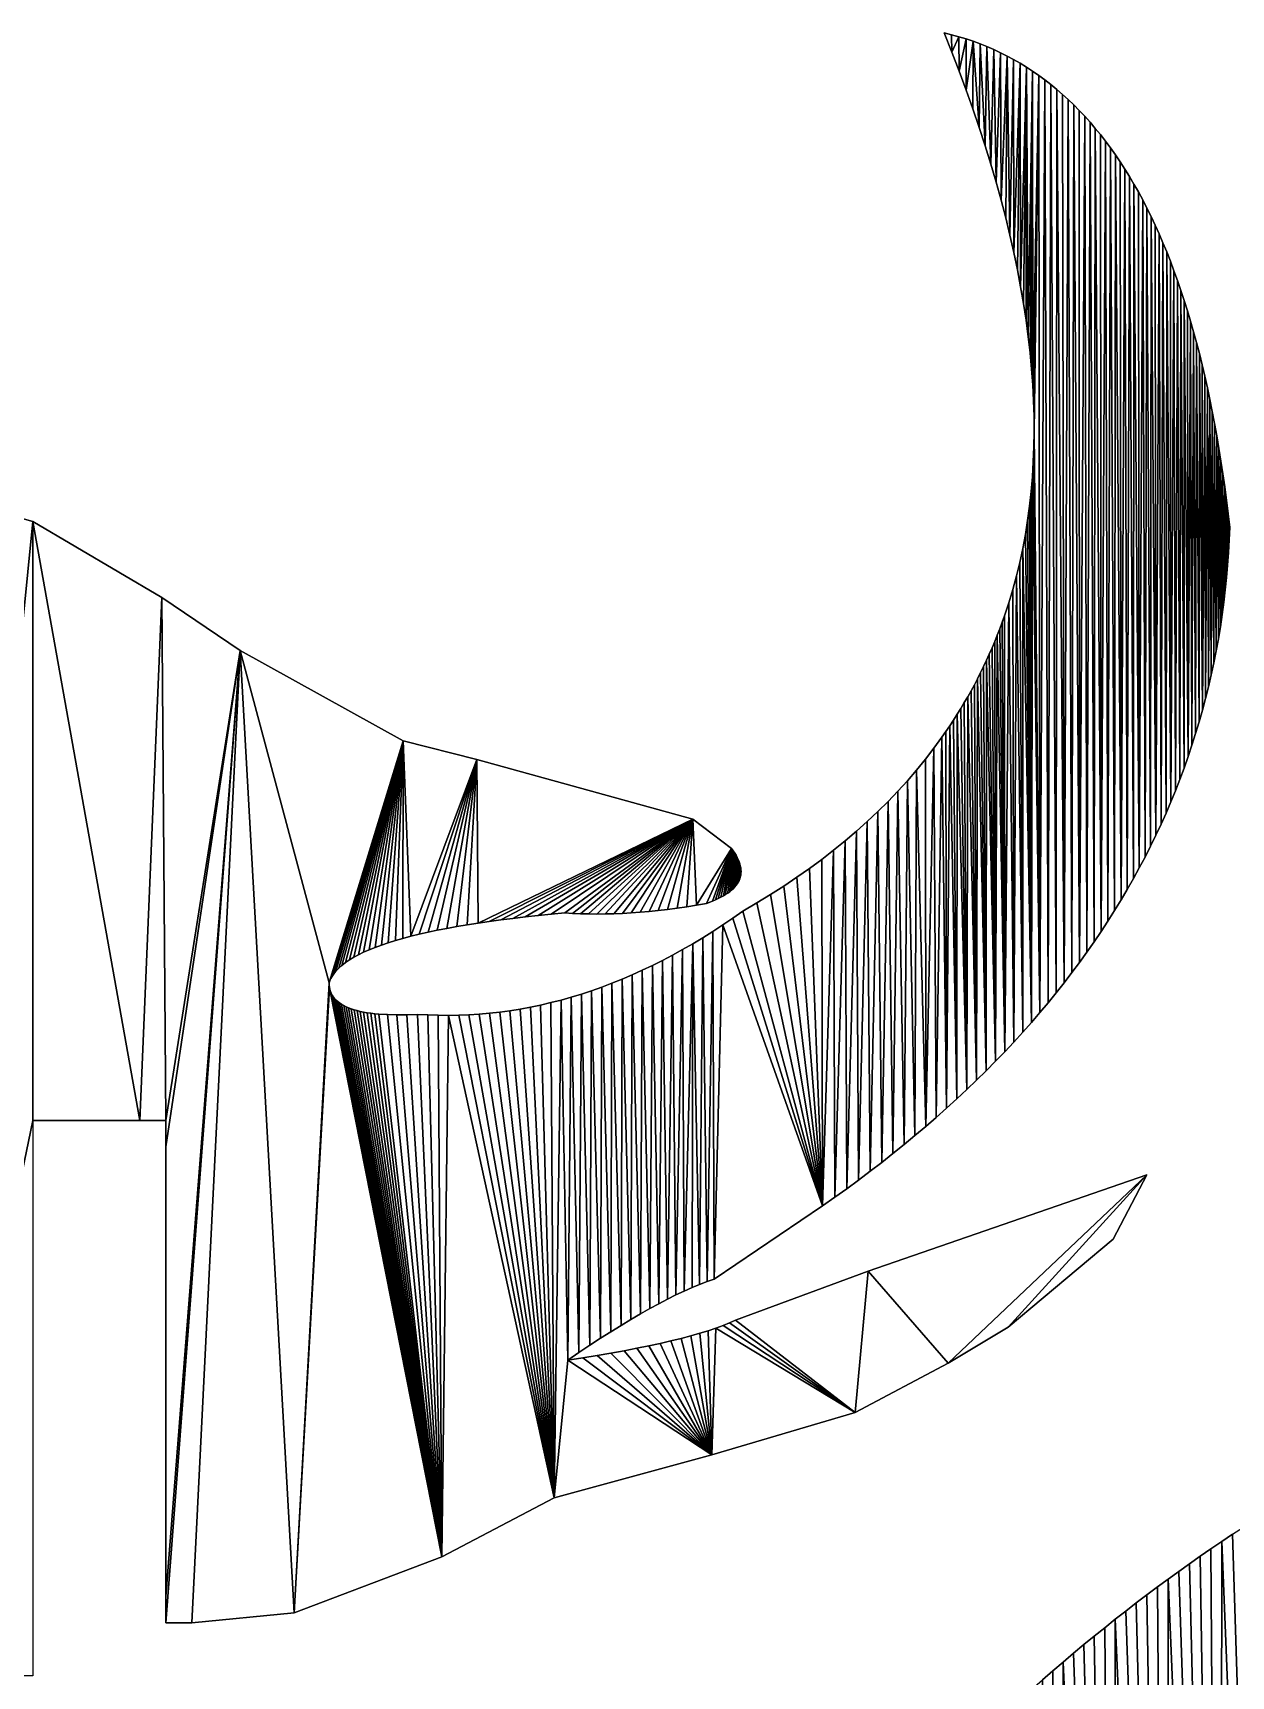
# Model space of a CAD drawing. Extents: x 10 to 917, y 10 to 841.
# Drawn here: x 482 to 539.2, y 200.2 to 278.6 of the extents above; entities that cross this region are included whole.
import ezdxf

# ---------------------------------------------------------------- set-up
doc = ezdxf.new("R2010")
doc.units = 0
doc.header["$MEASUREMENT"] = 0
doc.layers.get('0').update_dxf_attribs({"linetype": 'CONTINUOUS'})

msp = doc.modelspace()

# ---------------------------------------------------------------- linework, layer by layer
for p, q in [((525.831, 278.509), (525.481, 278.596)), ((525.481, 278.596), (525.848, 277.676)), ((526.178, 278.413), (525.831, 278.509)), ((526.519, 278.308), (526.178, 278.413)), ((526.857, 278.194), (526.519, 278.308)), ((525.848, 277.676), (526.198, 276.765)), ((527.19, 278.072), (526.857, 278.194)), ((527.519, 277.94), (527.19, 278.072)), ((527.843, 277.799), (527.519, 277.94)), ((528.163, 277.65), (527.843, 277.799)), ((528.478, 277.491), (528.163, 277.65)), ((528.789, 277.324), (528.478, 277.491)), ((526.198, 276.765), (526.532, 275.862)), ((529.096, 277.148), (528.789, 277.324)), ((529.399, 276.962), (529.096, 277.148)), ((529.697, 276.768), (529.399, 276.962)), ((529.99, 276.565), (529.697, 276.768)), ((530.28, 276.353), (529.99, 276.565)), ((530.565, 276.132), (530.28, 276.353)), ((530.845, 275.902), (530.565, 276.132)), ((531.121, 275.663), (530.845, 275.902)), ((526.532, 275.862), (526.85, 274.967)), ((531.393, 275.415), (531.121, 275.663)), ((531.661, 275.159), (531.393, 275.415)), ((531.924, 274.893), (531.661, 275.159)), ((526.85, 274.967), (527.151, 274.081)), ((532.182, 274.618), (531.924, 274.893)), ((532.437, 274.335), (532.182, 274.618)), ((532.686, 274.042), (532.437, 274.335)), ((527.151, 274.081), (527.436, 273.203)), ((532.932, 273.741), (532.686, 274.042)), ((533.173, 273.43), (532.932, 273.741)), ((527.436, 273.203), (527.705, 272.334)), ((533.41, 273.111), (533.173, 273.43)), ((533.642, 272.783), (533.41, 273.111)), ((533.87, 272.445), (533.642, 272.783)), ((527.705, 272.334), (527.957, 271.473)), ((534.094, 272.099), (533.87, 272.445)), ((534.313, 271.744), (534.094, 272.099)), ((527.957, 271.473), (528.192, 270.621)), ((534.528, 271.38), (534.313, 271.744)), ((534.739, 271.007), (534.528, 271.38)), ((528.192, 270.621), (528.411, 269.777)), ((534.945, 270.625), (534.739, 271.007)), ((535.147, 270.235), (534.945, 270.625)), ((528.411, 269.777), (528.614, 268.941)), ((535.344, 269.835), (535.147, 270.235)), ((535.537, 269.426), (535.344, 269.835)), ((528.614, 268.941), (528.801, 268.114)), ((535.726, 269.008), (535.537, 269.426)), ((535.91, 268.582), (535.726, 269.008)), ((528.801, 268.114), (528.971, 267.296)), ((536.09, 268.146), (535.91, 268.582)), ((536.266, 267.702), (536.09, 268.146)), ((528.971, 267.296), (529.124, 266.485)), ((536.437, 267.248), (536.266, 267.702)), ((536.604, 266.786), (536.437, 267.248)), ((536.766, 266.315), (536.604, 266.786)), ((529.124, 266.485), (529.261, 265.684)), ((536.924, 265.835), (536.766, 266.315)), ((537.078, 265.345), (536.924, 265.835)), ((529.261, 265.684), (529.382, 264.89)), ((537.227, 264.847), (537.078, 265.345)), ((529.382, 264.89), (529.486, 264.105)), ((537.372, 264.34), (537.227, 264.847)), ((537.513, 263.824), (537.372, 264.34)), ((529.486, 264.105), (529.574, 263.329)), ((537.649, 263.299), (537.513, 263.824)), ((529.574, 263.329), (529.646, 262.56)), ((537.781, 262.766), (537.649, 263.299)), ((537.908, 262.223), (537.781, 262.766)), ((529.646, 262.56), (529.701, 261.801)), ((529.701, 261.801), (529.74, 261.049)), ((538.031, 261.671), (537.908, 262.223)), ((529.74, 261.049), (529.762, 260.306)), ((538.15, 261.11), (538.031, 261.671)), ((538.264, 260.541), (538.15, 261.11)), ((529.762, 260.306), (529.768, 259.572)), ((538.374, 259.962), (538.264, 260.541)), ((529.768, 259.572), (529.757, 258.846)), ((538.48, 259.375), (538.374, 259.962)), ((529.757, 258.846), (529.73, 258.128)), ((538.581, 258.778), (538.48, 259.375)), ((538.678, 258.173), (538.581, 258.778)), ((529.73, 258.128), (529.687, 257.419)), ((538.77, 257.559), (538.678, 258.173)), ((529.687, 257.419), (529.627, 256.718)), ((538.858, 256.936), (538.77, 257.559)), ((482.018, 255.288), (476.524, 256.821)), ((529.627, 256.718), (529.551, 256.026)), ((538.942, 256.303), (538.858, 256.936)), ((539.021, 255.662), (538.942, 256.303)), ((529.551, 256.026), (529.458, 255.342)), ((539.096, 255.012), (539.021, 255.662)), ((488.162, 251.658), (482.018, 255.288)), ((529.458, 255.342), (529.349, 254.667)), ((539.071, 254.409), (539.096, 255.012)), ((529.224, 253.999), (529.082, 253.341)), ((529.349, 254.667), (529.224, 253.999)), ((539.037, 253.808), (539.071, 254.409)), ((529.082, 253.341), (528.924, 252.69)), ((538.943, 252.616), (538.995, 253.211)), ((538.995, 253.211), (539.037, 253.808)), ((528.924, 252.69), (528.749, 252.049)), ((538.883, 252.025), (538.943, 252.616)), ((491.898, 249.136), (488.162, 251.658)), ((528.749, 252.049), (528.558, 251.415)), ((538.814, 251.437), (538.883, 252.025)), ((528.558, 251.415), (528.351, 250.79)), ((538.649, 250.27), (538.736, 250.852)), ((538.736, 250.852), (538.814, 251.437)), ((528.127, 250.174), (528.009, 249.869)), ((528.241, 250.481), (528.127, 250.174)), ((528.351, 250.79), (528.241, 250.481)), ((538.554, 249.691), (538.649, 250.27)), ((527.76, 249.265), (527.63, 248.966)), ((527.887, 249.566), (527.76, 249.265)), ((528.009, 249.869), (527.887, 249.566)), ((538.449, 249.115), (538.554, 249.691)), ((499.671, 244.826), (491.898, 249.136)), ((527.496, 248.669), (527.357, 248.375)), ((527.63, 248.966), (527.496, 248.669)), ((538.214, 247.973), (538.336, 248.543)), ((538.336, 248.543), (538.449, 249.115)), ((527.068, 247.792), (526.917, 247.503)), ((527.214, 248.082), (527.068, 247.792)), ((527.357, 248.375), (527.214, 248.082)), ((538.083, 247.407), (538.214, 247.973)), ((526.603, 246.933), (526.439, 246.651)), ((526.762, 247.217), (526.603, 246.933)), ((526.917, 247.503), (526.762, 247.217)), ((537.943, 246.844), (538.083, 247.407)), ((526.272, 246.371), (526.101, 246.094)), ((526.439, 246.651), (526.272, 246.371)), ((537.637, 245.726), (537.794, 246.283)), ((537.794, 246.283), (537.943, 246.844)), ((525.746, 245.545), (525.562, 245.273)), ((525.925, 245.818), (525.746, 245.545)), ((526.101, 246.094), (525.925, 245.818)), ((537.47, 245.172), (537.637, 245.726)), ((503.187, 243.936), (499.671, 244.826)), ((525.374, 245.004), (524.986, 244.471)), ((525.562, 245.273), (525.374, 245.004)), ((537.111, 244.074), (537.295, 244.622)), ((537.295, 244.622), (537.47, 245.172)), ((513.485, 241.093), (503.187, 243.936)), ((524.582, 243.948), (524.161, 243.432)), ((524.986, 244.471), (524.582, 243.948)), ((536.918, 243.529), (537.111, 244.074)), ((524.161, 243.432), (523.724, 242.925)), ((536.506, 242.449), (536.716, 242.988)), ((536.716, 242.988), (536.918, 243.529)), ((523.27, 242.426), (522.8, 241.936)), ((523.724, 242.925), (523.27, 242.426)), ((536.286, 241.914), (536.506, 242.449)), ((522.314, 241.454), (521.811, 240.981)), ((522.8, 241.936), (522.314, 241.454)), ((536.058, 241.382), (536.286, 241.914)), ((515.339, 239.688), (513.485, 241.093)), ((521.811, 240.981), (521.292, 240.516)), ((535.575, 240.327), (535.821, 240.853)), ((535.821, 240.853), (536.058, 241.382)), ((520.756, 240.059), (520.204, 239.611)), ((521.292, 240.516), (520.756, 240.059)), ((535.32, 239.804), (535.575, 240.327)), ((515.417, 239.58), (515.339, 239.688)), ((515.488, 239.473), (515.417, 239.58)), ((515.551, 239.368), (515.488, 239.473)), ((515.607, 239.265), (515.551, 239.368)), ((515.656, 239.164), (515.607, 239.265)), ((515.697, 239.064), (515.656, 239.164)), ((515.73, 238.966), (515.697, 239.064)), ((519.636, 239.172), (519.051, 238.74)), ((520.204, 239.611), (519.636, 239.172)), ((534.784, 238.768), (535.057, 239.284)), ((535.057, 239.284), (535.32, 239.804)), ((515.729, 238.244), (515.755, 238.328)), ((515.756, 238.87), (515.73, 238.966)), ((515.755, 238.328), (515.774, 238.414)), ((515.775, 238.775), (515.756, 238.87)), ((515.774, 238.414), (515.786, 238.502)), ((515.786, 238.682), (515.775, 238.775)), ((515.789, 238.591), (515.786, 238.682)), ((515.786, 238.502), (515.789, 238.591)), ((518.45, 238.318), (517.832, 237.903)), ((519.051, 238.74), (518.45, 238.318)), ((534.503, 238.254), (534.784, 238.768)), ((514.946, 237.428), (515.054, 237.493)), ((515.054, 237.493), (515.155, 237.561)), ((515.155, 237.561), (515.249, 237.63)), ((515.249, 237.63), (515.335, 237.701)), ((515.335, 237.701), (515.414, 237.773)), ((515.414, 237.773), (515.485, 237.847)), ((515.485, 237.847), (515.549, 237.923)), ((515.549, 237.923), (515.605, 238.001)), ((515.605, 238.001), (515.654, 238.08)), ((515.654, 238.08), (515.695, 238.161)), ((515.695, 238.161), (515.729, 238.244)), ((517.198, 237.497), (516.548, 237.1)), ((517.832, 237.903), (517.198, 237.497)), ((533.914, 237.237), (534.213, 237.744)), ((534.213, 237.744), (534.503, 238.254)), ((511.405, 236.691), (511.844, 236.737)), ((511.844, 236.737), (512.289, 236.789)), ((512.289, 236.789), (512.741, 236.849)), ((512.741, 236.849), (513.2, 236.915)), ((513.2, 236.915), (513.665, 236.989)), ((513.665, 236.989), (514.137, 237.069)), ((514.137, 237.069), (514.436, 237.182)), ((514.436, 237.182), (514.575, 237.241)), ((514.575, 237.241), (514.706, 237.301)), ((514.706, 237.301), (514.829, 237.364)), ((514.829, 237.364), (514.946, 237.428)), ((515.881, 236.71), (515.403, 236.375)), ((516.548, 237.1), (515.881, 236.71)), ((533.289, 236.231), (533.606, 236.733)), ((533.606, 236.733), (533.914, 237.237)), ((501.759, 235.879), (502.235, 235.965)), ((502.235, 235.965), (502.73, 236.049)), ((502.73, 236.049), (503.245, 236.13)), ((503.245, 236.13), (503.779, 236.209)), ((503.779, 236.209), (504.332, 236.284)), ((504.332, 236.284), (504.904, 236.357)), ((504.904, 236.357), (505.496, 236.427)), ((505.496, 236.427), (506.107, 236.495)), ((506.107, 236.495), (506.737, 236.559)), ((506.737, 236.559), (507.386, 236.621)), ((507.386, 236.621), (507.758, 236.596)), ((507.758, 236.596), (508.136, 236.579)), ((508.136, 236.579), (508.522, 236.568)), ((508.522, 236.568), (508.914, 236.565)), ((508.914, 236.565), (509.312, 236.569)), ((509.312, 236.569), (509.718, 236.579)), ((509.718, 236.579), (510.129, 236.597)), ((510.129, 236.597), (510.548, 236.621)), ((510.548, 236.621), (510.973, 236.653)), ((510.973, 236.653), (511.405, 236.691)), ((514.924, 236.052), (514.445, 235.74)), ((515.403, 236.375), (514.924, 236.052)), ((532.964, 235.734), (533.289, 236.231)), ((498.64, 235.087), (498.963, 235.195)), ((498.963, 235.195), (499.305, 235.301)), ((499.305, 235.301), (499.666, 235.404)), ((499.666, 235.404), (500.046, 235.505)), ((500.046, 235.505), (500.445, 235.602)), ((500.445, 235.602), (500.864, 235.697)), ((500.864, 235.697), (501.302, 235.789)), ((501.302, 235.789), (501.759, 235.879)), ((513.485, 235.151), (513.005, 234.874)), ((513.965, 235.439), (513.485, 235.151)), ((514.445, 235.74), (513.965, 235.439)), ((532.286, 234.747), (532.629, 235.239)), ((532.629, 235.239), (532.964, 235.734)), ((496.921, 234.249), (497.109, 234.377)), ((497.109, 234.377), (497.316, 234.502)), ((497.316, 234.502), (497.542, 234.625)), ((497.542, 234.625), (497.788, 234.744)), ((497.788, 234.744), (498.053, 234.861)), ((498.053, 234.861), (498.337, 234.975)), ((498.337, 234.975), (498.64, 235.087)), ((512.043, 234.356), (511.561, 234.114)), ((512.524, 234.609), (512.043, 234.356)), ((513.005, 234.874), (512.524, 234.609)), ((531.934, 234.258), (532.286, 234.747)), ((496.269, 233.569), (496.361, 233.71)), ((496.361, 233.71), (496.472, 233.849)), ((496.472, 233.849), (496.602, 233.985)), ((496.602, 233.985), (496.752, 234.119)), ((496.752, 234.119), (496.921, 234.249)), ((510.596, 233.665), (510.113, 233.459)), ((511.079, 233.884), (510.596, 233.665)), ((511.561, 234.114), (511.079, 233.884)), ((531.203, 233.291), (531.573, 233.773)), ((531.573, 233.773), (531.934, 234.258)), ((496.142, 233.277), (496.167, 233.351)), ((496.146, 233.172), (496.142, 233.277)), ((496.159, 233.07), (496.146, 233.172)), ((496.179, 232.972), (496.159, 233.07)), ((496.167, 233.351), (496.196, 233.424)), ((496.208, 232.878), (496.179, 232.972)), ((496.196, 233.424), (496.23, 233.497)), ((496.245, 232.788), (496.208, 232.878)), ((496.23, 233.497), (496.269, 233.569)), ((496.291, 232.702), (496.245, 232.788)), ((508.661, 232.909), (508.176, 232.749)), ((509.146, 233.081), (508.661, 232.909)), ((509.63, 233.264), (509.146, 233.081)), ((510.113, 233.459), (509.63, 233.264)), ((530.437, 232.335), (530.825, 232.811)), ((530.825, 232.811), (531.203, 233.291)), ((496.344, 232.619), (496.291, 232.702)), ((496.406, 232.54), (496.344, 232.619)), ((496.476, 232.465), (496.406, 232.54)), ((496.554, 232.394), (496.476, 232.465)), ((496.641, 232.326), (496.554, 232.394)), ((496.735, 232.262), (496.641, 232.326)), ((496.838, 232.202), (496.735, 232.262)), ((496.95, 232.146), (496.838, 232.202)), ((497.069, 232.094), (496.95, 232.146)), ((497.197, 232.045), (497.069, 232.094)), ((497.332, 232), (497.197, 232.045)), ((505.258, 232.035), (504.77, 231.957)), ((505.745, 232.125), (505.258, 232.035)), ((506.232, 232.226), (505.745, 232.125)), ((506.719, 232.34), (506.232, 232.226)), ((507.205, 232.464), (506.719, 232.34)), ((507.691, 232.601), (507.205, 232.464)), ((508.176, 232.749), (507.691, 232.601)), ((530.041, 231.862), (530.437, 232.335)), ((497.477, 231.959), (497.332, 232)), ((497.629, 231.922), (497.477, 231.959)), ((497.789, 231.888), (497.629, 231.922)), ((497.958, 231.859), (497.789, 231.888)), ((498.135, 231.833), (497.958, 231.859)), ((498.321, 231.811), (498.135, 231.833)), ((498.514, 231.792), (498.321, 231.811)), ((498.926, 231.767), (498.514, 231.792)), ((499.37, 231.756), (498.926, 231.767)), ((499.848, 231.761), (499.37, 231.756)), ((500.358, 231.781), (499.848, 231.761)), ((500.85, 231.754), (500.358, 231.781)), ((501.342, 231.738), (500.85, 231.754)), ((501.833, 231.734), (501.342, 231.738)), ((502.323, 231.742), (501.833, 231.734)), ((502.814, 231.762), (502.323, 231.742)), ((503.303, 231.793), (502.814, 231.762)), ((503.793, 231.836), (503.303, 231.793)), ((504.281, 231.891), (503.793, 231.836)), ((504.77, 231.957), (504.281, 231.891)), ((529.222, 230.925), (529.636, 231.392)), ((529.636, 231.392), (530.041, 231.862)), ((528.367, 230.001), (528.799, 230.462)), ((528.799, 230.462), (529.222, 230.925)), ((527.927, 229.544), (528.367, 230.001)), ((527.019, 228.638), (527.478, 229.089)), ((527.478, 229.089), (527.927, 229.544)), ((526.076, 227.745), (526.552, 228.19)), ((526.552, 228.19), (527.019, 228.638)), ((525.098, 226.864), (525.592, 227.303)), ((525.592, 227.303), (526.076, 227.745)), ((482.012, 226.723), (487.109, 226.723)), ((487.109, 226.723), (488.354, 226.723)), ((488.354, 226.723), (488.354, 225.461)), ((524.596, 226.428), (525.098, 226.864)), ((523.565, 225.566), (524.085, 225.996)), ((524.085, 225.996), (524.596, 226.428)), ((488.354, 225.461), (488.354, 204.018)), ((522.498, 224.717), (523.036, 225.14)), ((523.036, 225.14), (523.565, 225.566)), ((521.396, 223.879), (521.951, 224.297)), ((521.951, 224.297), (522.498, 224.717)), ((520.258, 223.055), (520.832, 223.466)), ((520.832, 223.466), (521.396, 223.879)), ((535.144, 224.126), (521.851, 219.533)), ((533.534, 221.061), (535.144, 224.126)), ((514.504, 219.154), (519.676, 222.647)), ((519.676, 222.647), (520.258, 223.055)), ((528.53, 216.863), (533.534, 221.061)), ((521.851, 219.533), (515.529, 217.189)), ((513.075, 218.582), (513.452, 218.75)), ((513.452, 218.75), (513.816, 218.901)), ((513.816, 218.901), (514.167, 219.036)), ((514.167, 219.036), (514.504, 219.154)), ((511.435, 217.745), (511.865, 217.979)), ((511.865, 217.979), (512.281, 218.197)), ((512.281, 218.197), (512.685, 218.397)), ((512.685, 218.397), (513.075, 218.582)), ((510.068, 216.945), (510.537, 217.228)), ((510.537, 217.228), (510.992, 217.495)), ((510.992, 217.495), (511.435, 217.745)), ((515.529, 217.189), (515.244, 217.063)), ((508.582, 215.996), (509.09, 216.329)), ((509.09, 216.329), (509.586, 216.645)), ((509.586, 216.645), (510.068, 216.945)), ((513.389, 216.445), (512.931, 216.325)), ((513.817, 216.567), (513.389, 216.445)), ((514.217, 216.69), (513.817, 216.567)), ((514.588, 216.813), (514.217, 216.69)), ((514.931, 216.937), (514.588, 216.813)), ((515.244, 217.063), (514.931, 216.937)), ((525.674, 215.138), (528.53, 216.863)), ((507.526, 215.281), (508.061, 215.647)), ((508.061, 215.647), (508.582, 215.996)), ((509.586, 215.621), (508.928, 215.507)), ((510.215, 215.736), (509.586, 215.621)), ((510.816, 215.852), (510.215, 215.736)), ((511.388, 215.969), (510.816, 215.852)), ((511.931, 216.086), (511.388, 215.969)), ((512.445, 216.205), (511.931, 216.086)), ((512.931, 216.325), (512.445, 216.205)), ((508.241, 215.393), (507.526, 215.281)), ((508.928, 215.507), (508.241, 215.393)), ((521.24, 212.793), (525.674, 215.138)), ((514.394, 210.77), (521.24, 212.793)), ((506.884, 208.724), (514.394, 210.77)), ((501.513, 205.899), (506.884, 208.724)), ((539.232, 206.986), (538.715, 206.641)), ((538.2, 206.291), (537.686, 205.937)), ((538.715, 206.641), (538.2, 206.291)), ((494.485, 203.241), (501.513, 205.899)), ((537.174, 205.577), (536.664, 205.213)), ((537.686, 205.937), (537.174, 205.577)), ((536.155, 204.844), (535.647, 204.47)), ((536.664, 205.213), (536.155, 204.844)), ((488.354, 204.018), (488.354, 202.756)), ((535.141, 204.091), (534.637, 203.708)), ((535.647, 204.47), (535.141, 204.091)), ((489.599, 202.756), (494.485, 203.241)), ((534.134, 203.319), (533.633, 202.926)), ((534.637, 203.708), (534.134, 203.319)), ((488.354, 202.756), (489.599, 202.756)), ((533.133, 202.528), (532.635, 202.126)), ((533.633, 202.926), (533.133, 202.528)), ((532.138, 201.718), (531.643, 201.306)), ((532.635, 202.126), (532.138, 201.718)), ((531.15, 200.889), (530.658, 200.467)), ((531.643, 201.306), (531.15, 200.889)), ((530.658, 200.467), (530.167, 200.04))]:
    msp.add_line(p, q)

# ---------------------------------------------------------------- meshes
mesh = msp.add_polyface()
corners = [(487.109, 226.723), (482.018, 255.288), (488.162, 251.658), (488.354, 226.723), (491.898, 249.136), (496.142, 233.277), (499.671, 244.826), (498.963, 235.195), (499.305, 235.301), (499.666, 235.404), (500.046, 235.505), (503.187, 243.936), (500.445, 235.602), (500.864, 235.697), (501.302, 235.789), (501.759, 235.879), (502.235, 235.965), (502.73, 236.049), (503.245, 236.13), (513.485, 241.093), (513.665, 236.989), (515.339, 239.688), (515.335, 237.701), (515.414, 237.773), (515.417, 239.58), (515.485, 237.847), (515.488, 239.473), (515.549, 237.923), (515.551, 239.368), (515.605, 238.001), (515.607, 239.265), (515.654, 238.08), (515.656, 239.164), (515.695, 238.161), (515.697, 239.064), (515.729, 238.244), (515.73, 238.966), (515.755, 238.328), (515.756, 238.87), (515.774, 238.414), (515.775, 238.775), (515.786, 238.502), (515.786, 238.682), (515.789, 238.591), (525.831, 278.509), (525.848, 277.676), (525.481, 278.596), (526.178, 278.413), (526.198, 276.765), (526.519, 278.308), (526.532, 275.862), (526.857, 278.194), (525.098, 226.864), (524.986, 244.471), (525.374, 245.004), (525.592, 227.303), (525.562, 245.273), (525.746, 245.545), (526.076, 227.745), (525.925, 245.818), (526.101, 246.094), (526.552, 228.19), (526.272, 246.371), (526.439, 246.651), (526.603, 246.933)]
mesh.append_faces([[corners[k] for k in face] for face in [(41, 42, 43), (44, 45, 46)]], dxfattribs={"vtx0": -1})
mesh.append_faces([[corners[k] for k in face] for face in [(7, 6, 8), (8, 6, 9), (9, 6, 10), (12, 11, 13), (13, 11, 14), (14, 11, 15), (15, 11, 16), (16, 11, 17), (17, 11, 18), (22, 21, 23), (23, 24, 25), (25, 26, 27), (27, 28, 29), (29, 30, 31), (31, 32, 33), (33, 34, 35), (35, 36, 37), (37, 38, 39), (39, 40, 41), (45, 47, 48), (48, 49, 50)]], dxfattribs={"vtx0": -1, "vtx1": -1})
mesh.append_faces([[corners[k] for k in face] for face in [(0, 1, 2), (3, 2, 4), (5, 4, 6), (10, 6, 11), (18, 11, 19), (20, 19, 21), (23, 21, 24), (25, 24, 26), (27, 26, 28), (29, 28, 30), (31, 30, 32), (33, 32, 34), (35, 34, 36), (37, 36, 38), (39, 38, 40), (41, 40, 42), (45, 44, 47), (48, 47, 49), (50, 49, 51), (52, 53, 54), (55, 54, 56), (55, 56, 57), (58, 57, 59), (58, 59, 60), (61, 60, 62), (61, 62, 63), (61, 63, 64)]], dxfattribs={"vtx0": -1, "vtx2": -1})
mesh = msp.add_polyface()
corners = [(526.532, 275.862), (526.857, 278.194), (526.85, 274.967), (527.151, 274.081), (527.19, 278.072), (527.436, 273.203), (527.519, 277.94), (527.705, 272.334), (527.843, 277.799), (527.957, 271.473), (528.163, 277.65), (528.192, 270.621), (528.478, 277.491), (528.411, 269.777), (528.614, 268.941), (528.789, 277.324), (528.801, 268.114), (529.096, 277.148), (528.971, 267.296), (529.124, 266.485), (529.399, 276.962), (529.261, 265.684), (529.382, 264.89), (529.486, 264.105), (529.697, 276.768), (529.574, 263.329), (529.646, 262.56), (529.701, 261.801), (527.019, 228.638), (526.603, 246.933), (526.762, 247.217), (526.917, 247.503), (527.068, 247.792), (527.478, 229.089), (527.214, 248.082), (527.357, 248.375), (527.496, 248.669), (527.927, 229.544), (527.63, 248.966), (527.76, 249.265), (527.887, 249.566), (528.009, 249.869), (528.367, 230.001), (528.127, 250.174), (528.241, 250.481), (528.351, 250.79), (528.558, 251.415), (528.799, 230.462), (528.749, 252.049), (528.924, 252.69), (529.222, 230.925), (529.082, 253.341), (529.224, 253.999), (529.636, 231.392), (529.349, 254.667), (529.458, 255.342), (529.551, 256.026), (529.627, 256.718), (529.687, 257.419)]
mesh.append_faces([[corners[k] for k in face] for face in [(0, 1, 2), (2, 1, 3), (3, 4, 5), (5, 6, 7), (7, 8, 9), (9, 10, 11), (11, 12, 13), (13, 12, 14), (14, 15, 16), (16, 17, 18), (18, 17, 19), (19, 20, 21), (21, 20, 22), (22, 20, 23), (23, 24, 25), (25, 24, 26), (26, 24, 27), (50, 52, 53)]], dxfattribs={"vtx0": -1, "vtx1": -1})
mesh.append_faces([[corners[k] for k in face] for face in [(3, 1, 4), (5, 4, 6), (7, 6, 8), (9, 8, 10), (11, 10, 12), (14, 12, 15), (16, 15, 17), (19, 17, 20), (23, 20, 24), (28, 29, 30), (28, 30, 31), (28, 31, 32), (33, 32, 34), (33, 34, 35), (33, 35, 36), (37, 36, 38), (37, 38, 39), (37, 39, 40), (37, 40, 41), (42, 41, 43), (42, 43, 44), (42, 44, 45), (42, 45, 46), (47, 46, 48), (47, 48, 49), (50, 49, 51), (50, 51, 52), (53, 52, 54), (53, 54, 55), (53, 55, 56), (53, 56, 57), (53, 57, 58)]], dxfattribs={"vtx0": -1, "vtx2": -1})
mesh = msp.add_polyface()
corners = [(529.701, 261.801), (529.697, 276.768), (529.99, 276.565), (529.74, 261.049), (529.762, 260.306), (529.768, 259.572), (530.041, 231.862), (530.28, 276.353), (530.437, 232.335), (530.565, 276.132), (530.825, 232.811), (530.845, 275.902), (531.203, 233.291), (531.121, 275.663), (531.393, 275.415), (531.573, 233.773), (531.661, 275.159), (531.934, 234.258), (531.924, 274.893), (532.182, 274.618), (532.286, 234.747), (532.437, 274.335), (532.629, 235.239), (532.686, 274.042), (532.964, 235.734), (532.932, 273.741), (533.173, 273.43), (533.289, 236.231), (533.41, 273.111), (533.606, 236.733), (533.642, 272.783), (533.914, 237.237), (533.87, 272.445), (534.094, 272.099), (534.213, 237.744), (534.313, 271.744), (534.503, 238.254), (534.528, 271.38), (534.784, 238.768), (534.739, 271.007), (534.945, 270.625), (535.057, 239.284), (535.147, 270.235), (535.32, 239.804), (535.344, 269.835), (535.575, 240.327), (535.537, 269.426), (535.726, 269.008), (535.821, 240.853), (535.91, 268.582), (536.058, 241.382), (536.09, 268.146), (536.286, 241.914), (536.266, 267.702), (536.437, 267.248), (536.506, 242.449), (536.604, 266.786), (536.716, 242.988), (536.766, 266.315), (536.918, 243.529), (536.924, 265.835), (537.111, 244.074), (537.078, 265.345), (537.227, 264.847), (537.295, 244.622), (537.372, 264.34), (537.47, 245.172), (537.513, 263.824), (537.637, 245.726), (537.649, 263.299), (537.794, 246.283), (537.781, 262.766), (537.908, 262.223), (537.943, 246.844), (538.031, 261.671), (538.083, 247.407), (538.15, 261.11), (538.214, 247.973), (538.264, 260.541), (538.336, 248.543), (538.374, 259.962), (538.449, 249.115), (538.48, 259.375), (538.554, 249.691), (538.581, 258.778), (538.649, 250.27), (538.678, 258.173), (538.736, 250.852), (538.77, 257.559)]
mesh.append_faces([[corners[k] for k in face] for face in [(0, 2, 3), (3, 2, 4), (4, 2, 5)]], dxfattribs={"vtx0": -1, "vtx1": -1})
mesh.append_faces([[corners[k] for k in face] for face in [(6, 5, 2)]], dxfattribs={"vtx0": -1, "vtx1": -1, "vtx2": -1})
mesh.append_faces([[corners[k] for k in face] for face in [(0, 1, 2), (6, 2, 7), (8, 7, 9), (10, 9, 11), (12, 11, 13), (12, 13, 14), (15, 14, 16), (17, 16, 18), (17, 18, 19), (20, 19, 21), (22, 21, 23), (24, 23, 25), (24, 25, 26), (27, 26, 28), (29, 28, 30), (31, 30, 32), (31, 32, 33), (34, 33, 35), (36, 35, 37), (38, 37, 39), (38, 39, 40), (41, 40, 42), (43, 42, 44), (45, 44, 46), (45, 46, 47), (48, 47, 49), (50, 49, 51), (52, 51, 53), (52, 53, 54), (55, 54, 56), (57, 56, 58), (59, 58, 60), (61, 60, 62), (61, 62, 63), (64, 63, 65), (66, 65, 67), (68, 67, 69), (70, 69, 71), (70, 71, 72), (73, 72, 74), (75, 74, 76), (77, 76, 78), (79, 78, 80), (81, 80, 82), (83, 82, 84), (85, 84, 86), (87, 86, 88)]], dxfattribs={"vtx0": -1, "vtx2": -1})
mesh = msp.add_polyface()
corners = [(529.636, 231.392), (529.687, 257.419), (530.041, 231.862), (529.73, 258.128), (529.757, 258.846), (529.768, 259.572), (530.28, 276.353), (530.437, 232.335), (530.565, 276.132), (530.825, 232.811), (530.845, 275.902), (531.203, 233.291), (531.393, 275.415), (531.573, 233.773), (531.661, 275.159), (531.934, 234.258), (532.182, 274.618), (532.286, 234.747), (532.437, 274.335), (532.629, 235.239), (532.686, 274.042), (532.964, 235.734), (533.173, 273.43), (533.289, 236.231), (533.41, 273.111), (533.606, 236.733), (533.642, 272.783), (533.914, 237.237), (534.094, 272.099), (534.213, 237.744), (534.313, 271.744), (534.503, 238.254), (534.528, 271.38), (534.784, 238.768), (534.945, 270.625), (535.057, 239.284), (535.147, 270.235), (535.32, 239.804), (535.344, 269.835), (535.575, 240.327), (535.726, 269.008), (535.821, 240.853), (535.91, 268.582), (536.058, 241.382), (536.09, 268.146), (536.286, 241.914), (536.437, 267.248), (536.506, 242.449), (536.604, 266.786), (536.716, 242.988), (536.766, 266.315), (536.918, 243.529), (536.924, 265.835), (537.111, 244.074), (537.227, 264.847), (537.295, 244.622), (537.372, 264.34), (537.47, 245.172), (537.513, 263.824), (537.637, 245.726), (537.649, 263.299), (537.794, 246.283), (537.908, 262.223), (537.943, 246.844), (538.031, 261.671), (538.083, 247.407), (538.15, 261.11), (538.214, 247.973), (538.264, 260.541), (538.336, 248.543), (538.374, 259.962), (538.449, 249.115), (538.48, 259.375), (538.554, 249.691), (538.581, 258.778), (538.649, 250.27), (538.678, 258.173), (538.736, 250.852), (538.77, 257.559), (538.814, 251.437), (538.858, 256.936), (538.883, 252.025), (538.942, 256.303), (538.943, 252.616), (539.021, 255.662), (538.995, 253.211), (539.037, 253.808), (539.096, 255.012), (539.071, 254.409)]
mesh.append_faces([[corners[k] for k in face] for face in [(86, 87, 88)]], dxfattribs={"vtx0": -1})
mesh.append_faces([[corners[k] for k in face] for face in [(0, 1, 2), (2, 6, 7), (7, 8, 9), (9, 10, 11), (11, 12, 13), (13, 14, 15), (15, 16, 17), (17, 18, 19), (19, 20, 21), (21, 22, 23), (23, 24, 25), (25, 26, 27), (27, 28, 29), (29, 30, 31), (31, 32, 33), (33, 34, 35), (35, 36, 37), (37, 38, 39), (39, 40, 41), (41, 42, 43), (43, 44, 45), (45, 46, 47), (47, 48, 49), (49, 50, 51), (51, 52, 53), (53, 54, 55), (55, 56, 57), (57, 58, 59), (59, 60, 61), (61, 62, 63), (63, 64, 65), (65, 66, 67), (67, 68, 69), (69, 70, 71), (71, 72, 73), (73, 74, 75), (75, 76, 77), (77, 78, 79), (79, 80, 81), (81, 82, 83), (83, 84, 85), (85, 84, 86)]], dxfattribs={"vtx0": -1, "vtx1": -1})
mesh.append_faces([[corners[k] for k in face] for face in [(2, 1, 3), (2, 3, 4), (2, 4, 5), (79, 78, 80), (81, 80, 82), (83, 82, 84), (86, 84, 87)]], dxfattribs={"vtx0": -1, "vtx2": -1})
mesh = msp.add_polyface()
corners = [(476.524, 200.234), (476.524, 256.821), (482.018, 255.288), (482.012, 226.723), (487.109, 226.723), (488.162, 251.658), (488.354, 226.723), (491.898, 249.136), (488.354, 225.461), (488.354, 204.018), (488.354, 202.756), (489.599, 202.756), (494.485, 203.241), (496.142, 233.277), (499.671, 244.826), (496.167, 233.351), (496.196, 233.424), (496.23, 233.497), (496.269, 233.569), (496.361, 233.71), (496.472, 233.849), (496.602, 233.985), (496.752, 234.119), (496.921, 234.249), (497.109, 234.377), (497.316, 234.502), (497.542, 234.625), (497.788, 234.744), (498.053, 234.861), (498.337, 234.975), (498.64, 235.087), (498.963, 235.195), (496.159, 233.07), (501.513, 205.899), (496.146, 233.172), (496.179, 232.972), (496.208, 232.878), (496.245, 232.788), (496.291, 232.702), (496.344, 232.619), (496.406, 232.54), (496.476, 232.465), (496.554, 232.394), (496.641, 232.326), (496.735, 232.262), (496.838, 232.202), (496.95, 232.146), (497.069, 232.094), (497.197, 232.045), (497.332, 232), (497.477, 231.959), (497.629, 231.922), (497.789, 231.888), (497.958, 231.859), (482.012, 200.234)]
mesh.append_faces([[corners[k] for k in face] for face in [(3, 2, 4), (4, 5, 6), (6, 7, 8), (8, 7, 9), (9, 7, 10), (10, 7, 11), (11, 7, 12), (13, 14, 15), (15, 14, 16), (16, 14, 17), (17, 14, 18), (18, 14, 19), (19, 14, 20), (20, 14, 21), (21, 14, 22), (22, 14, 23), (23, 14, 24), (24, 14, 25), (25, 14, 26), (26, 14, 27), (27, 14, 28), (28, 14, 29), (29, 14, 30), (30, 14, 31), (12, 32, 33), (32, 12, 34), (34, 12, 13)]], dxfattribs={"vtx0": -1, "vtx1": -1})
mesh.append_faces([[corners[k] for k in face] for face in [(0, 2, 3), (12, 7, 13)]], dxfattribs={"vtx0": -1, "vtx1": -1, "vtx2": -1})
mesh.append_faces([[corners[k] for k in face] for face in [(0, 1, 2), (33, 32, 35), (33, 35, 36), (33, 36, 37), (33, 37, 38), (33, 38, 39), (33, 39, 40), (33, 40, 41), (33, 41, 42), (33, 42, 43), (33, 43, 44), (33, 44, 45), (33, 45, 46), (33, 46, 47), (33, 47, 48), (33, 48, 49), (33, 49, 50), (33, 50, 51), (33, 51, 52), (33, 52, 53)]], dxfattribs={"vtx0": -1, "vtx2": -1})
mesh.append_faces([[corners[k] for k in face] for face in [(54, 0, 3)]], dxfattribs={"vtx1": -1})
mesh = msp.add_polyface()
corners = [(508.914, 236.565), (513.485, 241.093), (509.312, 236.569), (509.718, 236.579), (510.129, 236.597), (510.548, 236.621), (510.973, 236.653), (511.405, 236.691), (511.844, 236.737), (512.289, 236.789), (512.741, 236.849), (513.2, 236.915), (513.665, 236.989), (515.339, 239.688), (514.137, 237.069), (514.436, 237.182), (514.575, 237.241), (514.706, 237.301), (514.829, 237.364), (514.946, 237.428), (515.054, 237.493), (515.155, 237.561), (515.249, 237.63), (515.335, 237.701), (519.676, 222.647), (515.403, 236.375), (515.881, 236.71), (516.548, 237.1), (517.198, 237.497), (517.832, 237.903), (518.45, 238.318), (519.051, 238.74), (519.636, 239.172), (520.204, 239.611), (520.258, 223.055), (520.756, 240.059), (520.832, 223.466), (521.292, 240.516), (521.396, 223.879), (521.811, 240.981), (521.951, 224.297), (522.314, 241.454), (522.498, 224.717), (522.8, 241.936), (523.036, 225.14), (523.27, 242.426), (523.565, 225.566), (523.724, 242.925), (524.085, 225.996), (524.161, 243.432), (524.596, 226.428), (524.582, 243.948), (524.986, 244.471), (525.098, 226.864), (525.374, 245.004), (525.592, 227.303), (525.746, 245.545), (526.076, 227.745), (526.101, 246.094), (526.552, 228.19), (526.603, 246.933), (527.019, 228.638), (527.068, 247.792), (527.478, 229.089), (527.496, 248.669), (527.927, 229.544), (528.009, 249.869), (528.367, 230.001), (528.558, 251.415), (528.799, 230.462), (528.924, 252.69), (529.222, 230.925)]
mesh.append_faces([[corners[k] for k in face] for face in [(0, 1, 2), (2, 1, 3), (3, 1, 4), (4, 1, 5), (5, 1, 6), (6, 1, 7), (7, 1, 8), (8, 1, 9), (9, 1, 10), (10, 1, 11), (11, 1, 12), (12, 13, 14), (14, 13, 15), (15, 13, 16), (16, 13, 17), (17, 13, 18), (18, 13, 19), (19, 13, 20), (20, 13, 21), (21, 13, 22), (22, 13, 23), (48, 49, 50), (50, 52, 53), (53, 54, 55), (55, 56, 57), (57, 58, 59), (59, 60, 61), (61, 62, 63), (63, 64, 65), (65, 66, 67), (67, 68, 69), (69, 70, 71)]], dxfattribs={"vtx0": -1, "vtx1": -1})
mesh.append_faces([[corners[k] for k in face] for face in [(24, 25, 26), (24, 26, 27), (24, 27, 28), (24, 28, 29), (24, 29, 30), (24, 30, 31), (24, 31, 32), (24, 32, 33), (34, 33, 35), (36, 35, 37), (38, 37, 39), (40, 39, 41), (42, 41, 43), (44, 43, 45), (46, 45, 47), (48, 47, 49), (50, 49, 51), (50, 51, 52)]], dxfattribs={"vtx0": -1, "vtx2": -1})
mesh = msp.add_polyface()
corners = [(500.046, 235.505), (503.187, 243.936), (500.445, 235.602), (503.245, 236.13), (513.485, 241.093), (503.779, 236.209), (504.332, 236.284), (504.904, 236.357), (505.496, 236.427), (506.107, 236.495), (506.737, 236.559), (507.386, 236.621), (507.758, 236.596), (508.136, 236.579), (508.522, 236.568), (508.914, 236.565), (507.691, 232.601), (507.526, 215.281), (507.205, 232.464), (508.061, 215.647), (508.176, 232.749), (508.582, 215.996), (508.661, 232.909), (509.09, 216.329), (509.146, 233.081), (509.586, 216.645), (509.63, 233.264), (510.068, 216.945), (510.113, 233.459), (510.537, 217.228), (510.596, 233.665), (501.513, 205.899), (497.958, 231.859), (498.135, 231.833), (498.321, 231.811), (498.514, 231.792), (498.926, 231.767), (499.37, 231.756), (499.848, 231.761), (500.358, 231.781), (500.85, 231.754), (501.342, 231.738), (501.833, 231.734), (506.884, 208.724), (502.323, 231.742), (502.814, 231.762), (503.303, 231.793), (503.793, 231.836), (504.281, 231.891), (504.77, 231.957), (505.258, 232.035), (505.745, 232.125), (506.232, 232.226), (506.719, 232.34), (514.394, 210.77), (508.241, 215.393)]
mesh.append_faces([[corners[k] for k in face] for face in [(0, 1, 2), (3, 4, 5), (5, 4, 6), (6, 4, 7), (7, 4, 8), (8, 4, 9), (9, 4, 10), (10, 4, 11), (11, 4, 12), (12, 4, 13), (13, 4, 14), (14, 4, 15), (16, 17, 18), (17, 16, 19), (19, 20, 21), (21, 22, 23), (23, 24, 25), (25, 26, 27), (27, 28, 29), (31, 42, 43), (43, 17, 54)]], dxfattribs={"vtx0": -1, "vtx1": -1})
mesh.append_faces([[corners[k] for k in face] for face in [(43, 18, 17)]], dxfattribs={"vtx0": -1, "vtx1": -1, "vtx2": -1})
mesh.append_faces([[corners[k] for k in face] for face in [(19, 16, 20), (21, 20, 22), (23, 22, 24), (25, 24, 26), (27, 26, 28), (29, 28, 30), (31, 32, 33), (31, 33, 34), (31, 34, 35), (31, 35, 36), (31, 36, 37), (31, 37, 38), (31, 38, 39), (31, 39, 40), (31, 40, 41), (31, 41, 42), (43, 42, 44), (43, 44, 45), (43, 45, 46), (43, 46, 47), (43, 47, 48), (43, 48, 49), (43, 49, 50), (43, 50, 51), (43, 51, 52), (43, 52, 53), (43, 53, 18), (54, 17, 55)]], dxfattribs={"vtx0": -1, "vtx2": -1})
mesh = msp.add_polyface()
corners = [(510.537, 217.228), (510.596, 233.665), (510.992, 217.495), (511.079, 233.884), (511.435, 217.745), (511.561, 234.114), (511.865, 217.979), (512.043, 234.356), (512.281, 218.197), (512.524, 234.609), (512.685, 218.397), (513.005, 234.874), (513.075, 218.582), (513.485, 235.151), (513.452, 218.75), (513.816, 218.901), (513.965, 235.439), (514.167, 219.036), (514.445, 235.74), (514.504, 219.154), (514.924, 236.052), (519.676, 222.647), (515.403, 236.375), (520.204, 239.611), (520.258, 223.055), (520.756, 240.059), (520.832, 223.466), (521.292, 240.516), (521.396, 223.879), (521.811, 240.981), (521.951, 224.297), (522.314, 241.454), (522.498, 224.717), (522.8, 241.936), (523.036, 225.14), (523.27, 242.426), (523.565, 225.566), (523.724, 242.925), (524.085, 225.996), (514.394, 210.77), (508.241, 215.393), (508.928, 215.507), (509.586, 215.621), (510.215, 215.736), (510.816, 215.852), (511.388, 215.969), (511.931, 216.086), (512.445, 216.205), (512.931, 216.325), (513.389, 216.445), (513.817, 216.567), (514.217, 216.69), (514.588, 216.813), (521.24, 212.793), (514.931, 216.937), (515.244, 217.063), (515.529, 217.189), (521.851, 219.533), (525.674, 215.138), (535.144, 224.126), (528.53, 216.863), (533.534, 221.061)]
mesh.append_faces([[corners[k] for k in face] for face in [(60, 59, 61)]], dxfattribs={"vtx0": -1})
mesh.append_faces([[corners[k] for k in face] for face in [(0, 1, 2), (2, 3, 4), (4, 5, 6), (6, 7, 8), (8, 9, 10), (10, 11, 12), (12, 13, 14), (14, 13, 15), (15, 16, 17), (17, 18, 19), (19, 20, 21), (21, 23, 24), (24, 25, 26), (26, 27, 28), (28, 29, 30), (30, 31, 32), (32, 33, 34), (34, 35, 36), (36, 37, 38), (39, 52, 53), (53, 57, 58), (58, 59, 60)]], dxfattribs={"vtx0": -1, "vtx1": -1})
mesh.append_faces([[corners[k] for k in face] for face in [(2, 1, 3), (4, 3, 5), (6, 5, 7), (8, 7, 9), (10, 9, 11), (12, 11, 13), (15, 13, 16), (17, 16, 18), (19, 18, 20), (21, 20, 22), (39, 40, 41), (39, 41, 42), (39, 42, 43), (39, 43, 44), (39, 44, 45), (39, 45, 46), (39, 46, 47), (39, 47, 48), (39, 48, 49), (39, 49, 50), (39, 50, 51), (39, 51, 52), (53, 52, 54), (53, 54, 55), (53, 55, 56), (53, 56, 57), (58, 57, 59)]], dxfattribs={"vtx0": -1, "vtx2": -1})
mesh = msp.add_polyface()
corners = [(551.425, 166.417), (557.806, 180.932), (576.755, 166.417), (531.11, 145.811), (528.705, 198.731), (529.191, 199.172), (529.678, 199.609), (530.167, 200.04), (530.658, 200.467), (531.15, 200.889), (533.599, 145.78), (531.643, 201.306), (532.138, 201.718), (533.633, 202.926), (536.104, 145.758), (536.155, 204.844), (538.624, 145.744), (538.715, 206.641), (541.16, 145.74), (541.314, 208.319), (543.712, 145.744), (543.951, 209.877), (546.28, 145.758), (546.627, 211.314), (548.863, 145.78), (549.341, 212.632), (551.462, 145.811), (550.988, 213.365), (551.425, 160.076), (571.491, 160.076), (554.077, 145.851), (556.708, 145.9), (559.355, 145.958), (562.017, 146.025), (562.483, 146.315), (562.938, 146.614), (563.382, 146.923), (563.815, 147.241), (564.238, 147.57), (564.649, 147.907), (565.049, 148.255), (565.438, 148.612), (565.817, 148.979), (566.184, 149.355), (566.541, 149.741), (566.886, 150.137)]
mesh.append_faces([[corners[k] for k in face] for face in [(0, 1, 2), (3, 9, 10), (10, 13, 14), (14, 15, 16), (16, 17, 18), (18, 19, 20), (20, 21, 22), (22, 23, 24), (24, 25, 26), (28, 27, 0), (26, 29, 30), (30, 29, 31), (31, 29, 32), (32, 29, 33), (33, 29, 34), (34, 29, 35), (35, 29, 36), (36, 29, 37), (37, 29, 38), (38, 29, 39), (39, 29, 40), (40, 29, 41), (41, 29, 42), (42, 29, 43), (43, 29, 44), (44, 29, 45)]], dxfattribs={"vtx0": -1, "vtx1": -1})
mesh.append_faces([[corners[k] for k in face] for face in [(26, 27, 28)]], dxfattribs={"vtx0": -1, "vtx1": -1, "vtx2": -1})
mesh.append_faces([[corners[k] for k in face] for face in [(3, 4, 5), (3, 5, 6), (3, 6, 7), (3, 7, 8), (3, 8, 9), (10, 9, 11), (10, 11, 12), (26, 28, 29)]], dxfattribs={"vtx0": -1, "vtx2": -1})
mesh = msp.add_polyface()
corners = [(518.856, 190.07), (518.856, 169.533), (518.372, 189.755), (533.599, 145.78), (532.138, 201.718), (532.635, 202.126), (533.133, 202.528), (533.633, 202.926), (536.104, 145.758), (534.134, 203.319), (534.637, 203.708), (535.141, 204.091), (535.647, 204.47), (536.155, 204.844), (538.624, 145.744), (536.664, 205.213), (537.174, 205.577), (537.686, 205.937), (538.2, 206.291), (538.715, 206.641), (541.16, 145.74), (539.232, 206.986), (539.75, 207.327), (540.27, 207.662), (540.791, 207.993), (541.314, 208.319), (543.712, 145.744), (541.838, 208.64), (542.364, 208.956), (542.891, 209.268), (543.42, 209.575), (543.951, 209.877), (546.28, 145.758), (544.483, 210.174), (545.017, 210.466), (545.552, 210.754), (546.089, 211.036), (546.627, 211.314), (548.863, 145.78), (547.167, 211.587), (547.708, 211.856), (548.251, 212.119), (548.795, 212.378), (549.341, 212.632), (551.462, 145.811), (549.889, 212.881)]
mesh.append_faces([[corners[k] for k in face] for face in [(3, 4, 5), (3, 5, 6), (3, 6, 7), (8, 7, 9), (8, 9, 10), (8, 10, 11), (8, 11, 12), (8, 12, 13), (14, 13, 15), (14, 15, 16), (14, 16, 17), (14, 17, 18), (14, 18, 19), (20, 19, 21), (20, 21, 22), (20, 22, 23), (20, 23, 24), (20, 24, 25), (26, 25, 27), (26, 27, 28), (26, 28, 29), (26, 29, 30), (26, 30, 31), (32, 31, 33), (32, 33, 34), (32, 34, 35), (32, 35, 36), (32, 36, 37), (38, 37, 39), (38, 39, 40), (38, 40, 41), (38, 41, 42), (38, 42, 43), (44, 43, 45)]], dxfattribs={"vtx0": -1, "vtx2": -1})
mesh.append_faces([[corners[k] for k in face] for face in [(0, 1, 2)]], dxfattribs={"vtx1": -1})

doc.saveas('drawing.dxf')
